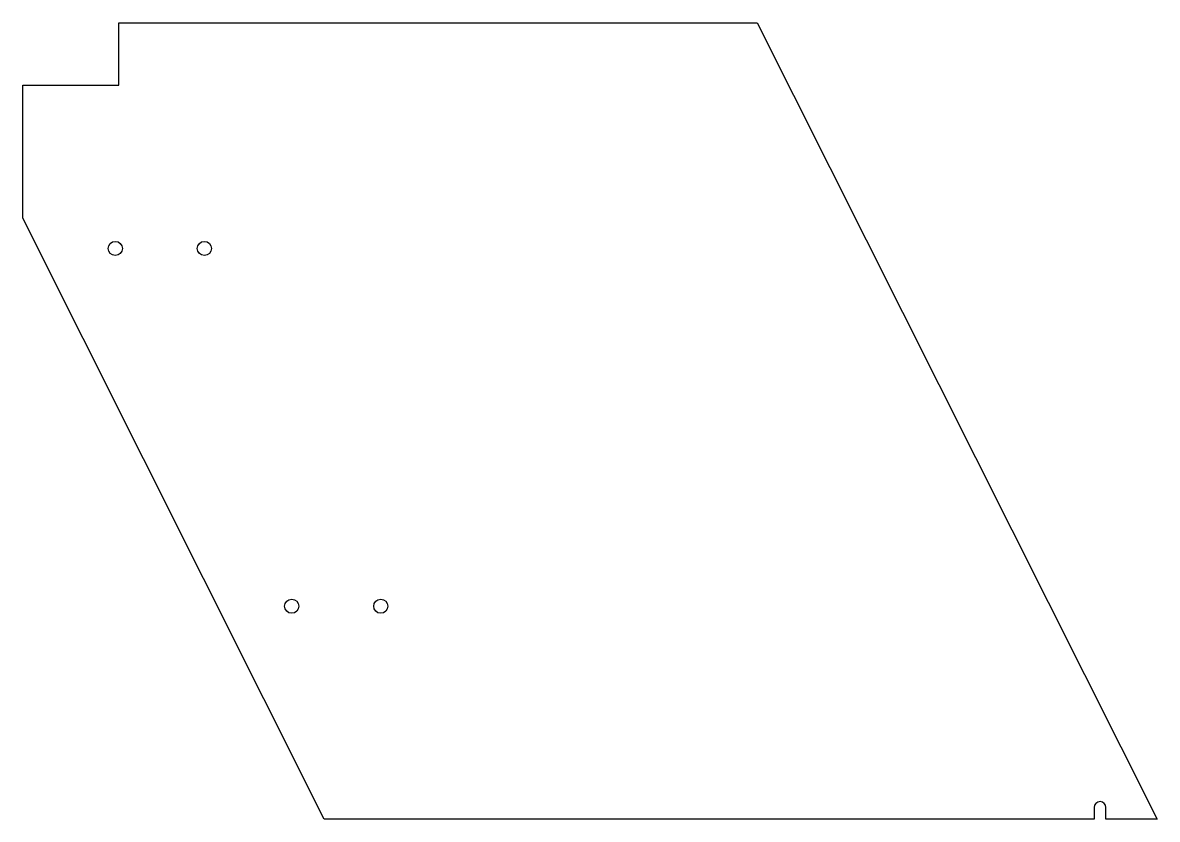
# Model space of a CAD drawing. Header units: millimetres. Extents: x 9490 to 11413, y 5929 to 7280.
import ezdxf

# ---------------------------------------------------------------- set-up
doc = ezdxf.new("R2010")
doc.units = ezdxf.units.MM

msp = doc.modelspace()

# ---------------------------------------------------------------- linework, layer by layer
for p, q in [((9652.9, 7174.4), (9652.9, 7280.4)), ((9652.9, 7280.4), (10734.9, 7280.4)), ((10734.9, 7280.4), (11413.4, 5928.9)), ((9489.9, 6948.5), (9489.9, 7174.4)), ((9489.9, 7174.4), (9652.9, 7174.4)), ((10001, 5928.9), (9489.9, 6948.5)), ((11306.4, 5948.9), (11306.4, 5928.9)), ((11326.4, 5928.9), (11326.4, 5948.9)), ((11306.4, 5928.9), (10001, 5928.9)), ((11413.4, 5928.9), (11326.4, 5928.9))]:
    msp.add_line(p, q)
for centre in [(9646.9, 6897.4), (9797.9, 6897.4), (9945.9, 6290.4), (10096.9, 6290.4)]:
    msp.add_circle(centre, 12)
msp.add_arc((11316.4, 5948.9), 10, 0, 180)

doc.saveas('drawing.dxf')
